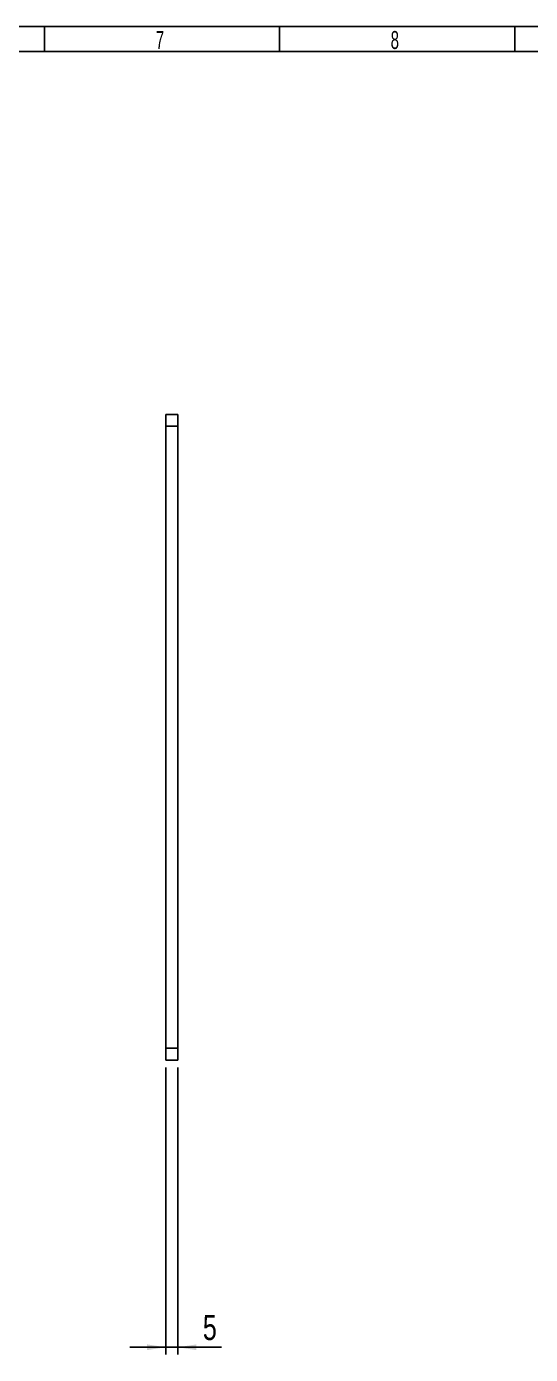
# Model space of a CAD drawing. Header units: millimetres. Extents: x 10 to 411, y 8 to 288.
# Drawn here: x 207.5 to 277.7, y 103.5 to 288.5 of the extents above; entities that cross this region are included whole.
import ezdxf

# ---------------------------------------------------------------- set-up
doc = ezdxf.new("R2010")
doc.units = ezdxf.units.MM
doc.layers.add('DIMENSIONS', color=124, linetype='Continuous')
doc.layers.add('SLD-0', color=179, linetype='Continuous')
doc.styles.add('SLDTEXTSTYLE1', font='TXT', dxfattribs={"width": 0.75})
doc.styles.add('SLDTEXTSTYLE2', font='TXT', dxfattribs={"width": 0.623711})
doc.dimstyles.new('SLDDIMSTYLE2', dxfattribs={"dimtxt": 3.5, "dimasz": 2.6, "dimexe": 0, "dimexo": 0.0625, "dimgap": 0.875, "dimtad": 1, "dimlfac": 3, "dimrnd": 1e-09, "dimzin": 12, "dimdsep": 46, "dimtxsty": 'SLDTEXTSTYLE1', "dimsah": 1, "dimcen": 0.09, "dimadec": 0, "dimazin": 3, "dimtfac": 1, "dimtmove": 0, "dimatfit": 0, "dimfxl": 1, "dimfrac": 2, "dimtolj": 1, "dimtzin": 12, "dimarcsym": 0})

# ---------------------------------------------------------------- blocks, each defined once
blk = doc.blocks.new('_D_21')
at = {"layer": 'DIMENSIONS'}
for p, q in [((226.88, 143.46), (226.88, 103.46)), ((228.55, 143.46), (228.55, 103.46)), ((226.88, 104.46), (221.88, 104.46)), ((226.88, 104.46), (228.55, 104.46)), ((228.55, 104.46), (234.63, 104.46))]:
    blk.add_line(p, q, dxfattribs=at)
for points in [[(226.88, 104.46), (224.28, 104.86), (224.28, 104.06)], [(228.55, 104.46), (231.15, 104.06), (231.15, 104.86)]]:
    blk.add_solid(points, dxfattribs=at)
at = {"layer": 'DIMENSIONS', "insert": (232.04, 108.97), "char_height": 3.5, "attachment_point": 1, "style": 'SLDTEXTSTYLE1'}
blk.add_mtext('5', dxfattribs=at)

msp = doc.modelspace()

# ---------------------------------------------------------------- linework, layer by layer
at = {"color": 7, "linetype": 'Continuous', "lineweight": 25}
for p, q in [((226.880941, 232.793053), (226.880941, 234.459719)), ((226.880941, 234.459719), (228.547608, 234.459719)), ((228.547608, 234.459719), (228.547608, 232.793053)), ((228.547608, 232.793053), (226.880941, 232.793053)), ((226.880941, 232.793053), (226.880941, 146.126386)), ((228.547608, 232.793053), (228.547608, 146.126386)), ((226.880941, 146.126386), (228.547608, 146.126386)), ((226.880941, 144.459719), (226.880941, 146.126386)), ((228.547608, 144.459719), (226.880941, 144.459719)), ((228.547608, 146.126386), (228.547608, 144.459719))]:
    msp.add_line(p, q, dxfattribs=at)
at = {"layer": 'SLD-0'}
for p, q in [((9.735919, 288.498273), (410.569613, 288.498273)), ((209.985919, 284.998273), (209.985919, 288.498273)), ((242.735919, 284.998273), (242.735919, 288.498273)), ((275.535919, 284.998273), (275.535919, 288.498273)), ((13.210838, 285.005713), (406.735919, 285.047018))]:
    msp.add_line(p, q, dxfattribs=at)

# ---------------------------------------------------------------- texts
at = {"layer": 'SLD-0', "char_height": 2.5, "attachment_point": 1, "style": 'SLDTEXTSTYLE2'}
for s, insert in [('7', (225.47641, 287.877068)), ('8', (258.22641, 287.877068))]:
    msp.add_mtext(s, dxfattribs=dict(at, insert=insert))

# ---------------------------------------------------------------- dimensions: what is measured, and where the dimension line sits
at = {"layer": 'DIMENSIONS'}
dim = msp.add_linear_dim(base=(228.547608, 104.459719), p1=(226.880941, 144.459719), p2=(228.547608, 144.459719), dimstyle='SLDDIMSTYLE2', dxfattribs=at)
dim.commit()
dim.dimension.update_dxf_attribs({"geometry": '_D_21', "text_midpoint": (233.33564, 104.459719), "dimtype": 160})

doc.saveas('drawing.dxf')
